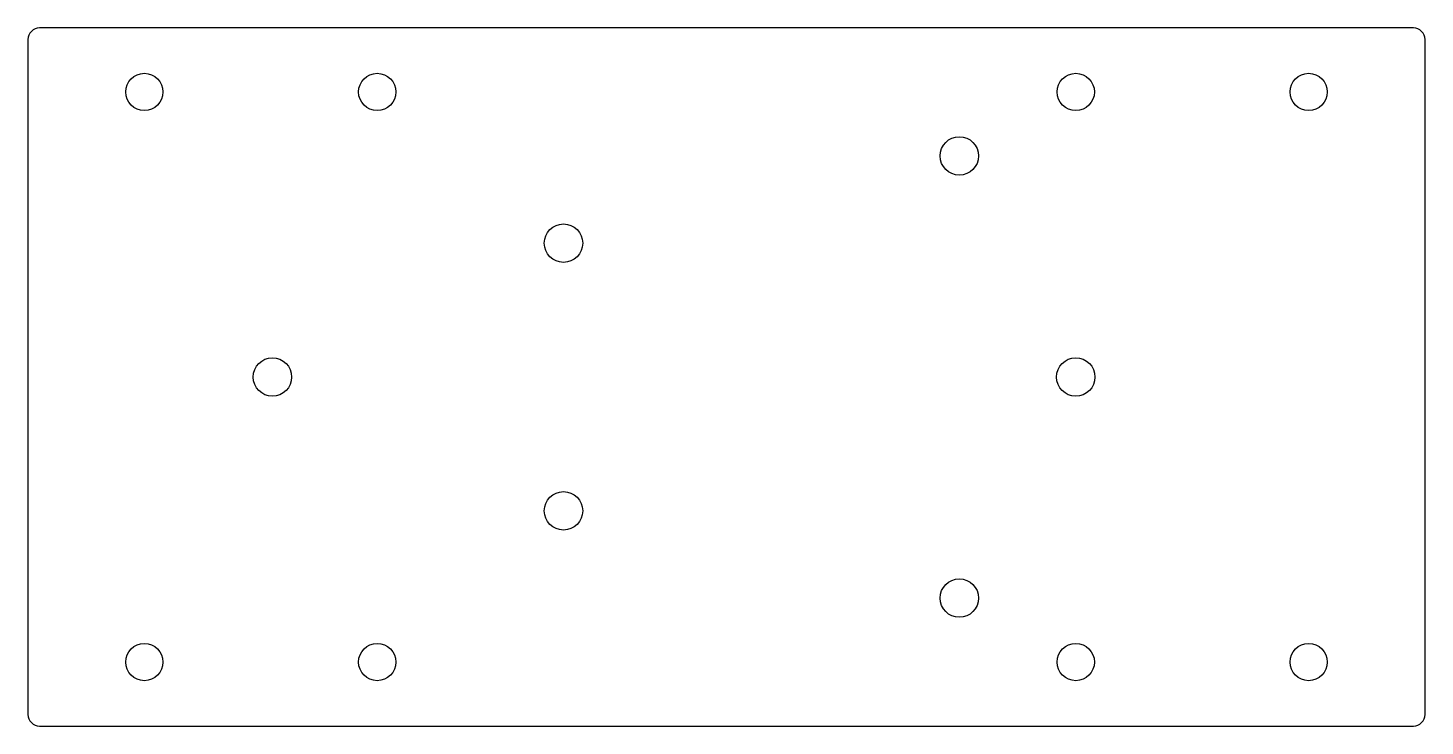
# Model space of a CAD drawing. Header units: millimetres. Extents: x -100 to 20, y -54 to 6.
import ezdxf

# ---------------------------------------------------------------- set-up
doc = ezdxf.new("R2010")
doc.units = ezdxf.units.MM

msp = doc.modelspace()

# ---------------------------------------------------------------- linework, layer by layer
at = {"color": 7, "linetype": 'Continuous', "lineweight": 25}
for p, q in [((19, 5.5), (-99, 5.5)), ((-100, 4.5), (-100, -53.5)), ((20, -53.5), (20, 4.5)), ((-99, -54.5), (19, -54.5))]:
    msp.add_line(p, q, dxfattribs=at)
for centre, radius in [((-90, 0), 1.6), ((-70, 0), 1.6), ((-10, 0), 1.6), ((10, 0), 1.6), ((-20, -5.5), 1.65), ((-54, -13), 1.65), ((-79, -24.5), 1.65), ((-10, -24.5), 1.65), ((-54, -36), 1.65), ((-20, -43.5), 1.65), ((-90, -49), 1.6), ((-70, -49), 1.6), ((-10, -49), 1.6), ((10, -49), 1.6)]:
    msp.add_circle(centre, radius, dxfattribs=at)
for centre, start, end in [((-99, 4.5), 90, 180), ((19, 4.5), 0, 90), ((-99, -53.5), 180, 270), ((19, -53.5), 270, 0)]:
    msp.add_arc(centre, 1, start, end, dxfattribs=at)

doc.saveas('drawing.dxf')
